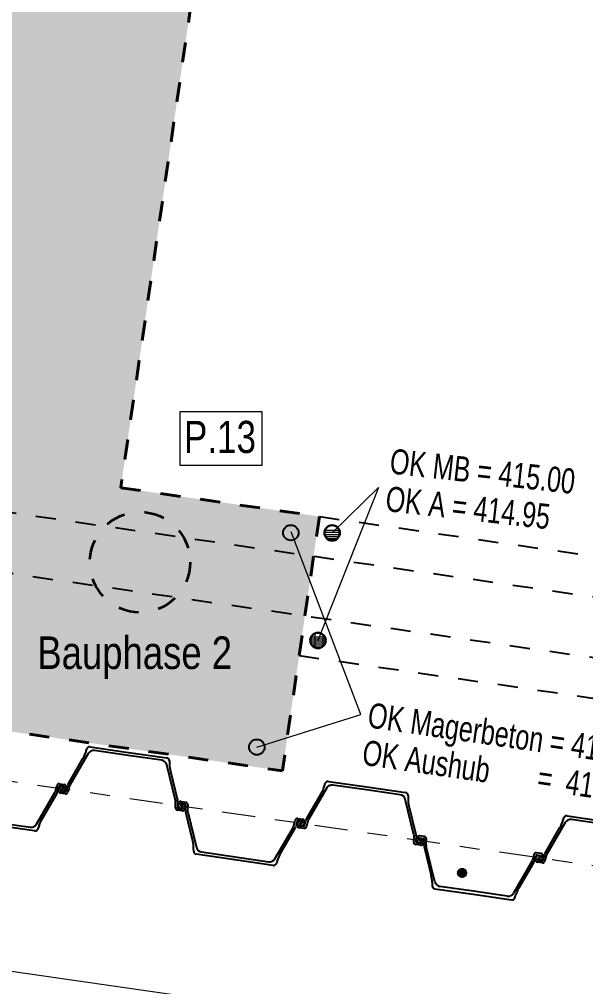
# Model space of a CAD drawing. Header units: metres. Extents: x 2681086.2 to 2681125.9, y 1225431.9 to 1225460.7.
# Drawn here: x 2681103.423 to 2681106.243, y 1225435.865 to 1225440.684 of the extents above; entities that cross this region are included whole.
import ezdxf

# ---------------------------------------------------------------- set-up
doc = ezdxf.new("R2010")
doc.units = ezdxf.units.M
for name, pattern in [('ALL_S17', [0.025, 0, -0.025]), ('AUSGEZOGEN', [0]), ('MITTE2_S7', [0.55, 0.375, -0.175]), ('STRICHLINIE2_S3', [0.125, 0.075, -0.05]), ('STRICHPUNKT2_S11', [0.245, 0.165, -0.04, 0, -0.04]), ('VERDECKT2_S2', [0.09, 0.05, -0.04])]:
    doc.linetypes.add(name, pattern=pattern)
for name, color, linetype, lineweight in [('__4Kan_Schmutz_proj_Schraffur', 11, 'AUSGEZOGEN', 13), ('AXE', 4, 'MITTE2_S7', 18), ('Beton geschnitten', 8, 'AUSGEZOGEN', 25), ('Design', 250, 'AUSGEZOGEN', 18), ('Stahl', 252, 'AUSGEZOGEN', 18), ('Standard', 7, 'AUSGEZOGEN', 13), ('Text Waende', 7, 'AUSGEZOGEN', 18), ('Vermassung Schnitte', 7, 'AUSGEZOGEN', 18)]:
    doc.layers.add(name, color=color, linetype=linetype, lineweight=lineweight)
doc.styles.add('ARIAL', font='arial.ttf')
pattern_1 = [(0, (2680800.786, 1224999.838), (0, 0.01), []), (90, (2680800.786, 1224999.838), (-0.01, 0), [])]

# ---------------------------------------------------------------- blocks, each defined once
blk = doc.blocks.new('COMPLEXOBJECT_22')
at = {"color": 7, "linetype": 'AUSGEZOGEN', "lineweight": 25, "transparency": 33554687}
for p, q in [((304.1681, 437.0164), (304.0763, 436.8588)), ((304.1552, 437.022), (304.1605, 437.039)), ((304.0671, 436.863), (304.1416, 436.9909)), ((304.6022, 436.7827), (304.5588, 436.9599)), ((304.5725, 436.9794), (304.5728, 436.9616)), ((304.5771, 436.928), (304.6123, 436.7841)), ((304.0199, 436.8322), (304.0209, 436.8396)), ((304.0296, 436.8334), (304.0294, 436.8318)), ((304.0534, 436.8152), (304.03, 436.8186)), ((304.0464, 436.8458), (304.0309, 436.8355)), ((304.0319, 436.8284), (304.0521, 436.8255)), ((304.0403, 436.8504), (304.0455, 436.8497)), ((304.0577, 436.8292), (304.0644, 436.8564)), ((304.0737, 436.8522), (304.0667, 436.8242)), ((304.6016, 436.7468), (304.6029, 436.7757)), ((304.6129, 436.7771), (304.6117, 436.7491)), ((304.6292, 436.7653), (304.6344, 436.7645)), ((304.6352, 436.7311), (304.6119, 436.7344)), ((304.616, 436.7439), (304.6362, 436.741)), ((304.6391, 436.7475), (304.6273, 436.7618)), ((304.6396, 436.7436), (304.6398, 436.7452)), ((304.6499, 436.7486), (304.6488, 436.7412))]:
    blk.add_line(p, q, dxfattribs=at)
for points in [[(304.177, 437.0494), (304.3683, 437.0217), (304.5597, 436.9941)], [(304.534, 436.9824), (304.3662, 437.0067), (304.1983, 437.031)]]:
    blk.add_lwpolyline(points, dxfattribs=at)
for centre, radius, start, end in [((304.012, 437.0664), 0.15, 329.7875, 342.7706), ((304.1749, 437.0346), 0.015, 81.7706, 162.7706), ((304.1941, 437.0013), 0.03, 81.7706, 149.7875), ((304.5297, 436.9527), 0.03, 13.7536, 81.7706), ((304.5575, 436.9792), 0.015, 0.7706, 81.7706), ((304.7227, 436.9636), 0.15, 180.7706, 193.7536), ((304.0887, 436.8504), 0.025, 149.7875, 166.06), ((304.098, 436.8462), 0.025, 149.7875, 166.06), ((304.0317, 436.8305), 0.012, 171.7706, 261.7706), ((304.0308, 436.8382), 0.01, 131.2323, 171.7706), ((304.0374, 436.8306), 0.02, 81.7706, 131.2323), ((304.0324, 436.8314), 0.003, 171.7706, 261.7706), ((304.0326, 436.833), 0.003, 123.7706, 171.7706), ((304.0452, 436.8476), 0.00213, 303.7706, 81.7706), ((304.0528, 436.8304), 0.005, 261.7706, 346.06), ((304.0551, 436.8271), 0.012, 261.7706, 346.06), ((304.5779, 436.7768), 0.025, 357.4812, 13.7536), ((304.588, 436.7782), 0.025, 357.4812, 13.7536), ((304.6289, 436.7632), 0.00213, 81.7706, 219.7706), ((304.6315, 436.7447), 0.02, 32.3089, 81.7706), ((304.6136, 436.7463), 0.012, 177.4812, 261.7706), ((304.6167, 436.7489), 0.005, 177.4812, 261.7706), ((304.6369, 436.7429), 0.012, 261.7706, 351.7706), ((304.6366, 436.744), 0.003, 261.7706, 351.7706), ((304.6368, 436.7456), 0.003, 351.7706, 39.7706), ((304.64, 436.7501), 0.01, 351.7706, 32.3089)]:
    blk.add_arc(centre, radius, start, end, dxfattribs=at)
blk = doc.blocks.new('COMPLEXOBJECT_23')
at = {"color": 7, "linetype": 'AUSGEZOGEN', "lineweight": 25, "transparency": 33554687}
for p, q in [((303.428, 436.9314), (303.429, 436.9388)), ((303.4383, 436.9365), (303.4381, 436.9349)), ((303.4387, 436.9325), (303.4506, 436.9183)), ((303.4619, 436.9361), (303.4417, 436.939)), ((303.4426, 436.949), (303.466, 436.9456)), ((303.4487, 436.9148), (303.4435, 436.9155)), ((303.4649, 436.9029), (303.4662, 436.9309)), ((303.4763, 436.9332), (303.475, 436.9044)), ((303.5008, 436.7521), (303.4656, 436.8959)), ((303.4757, 436.8973), (303.519, 436.7202)), ((304.0245, 436.8648), (304.0478, 436.8615)), ((303.9097, 436.6637), (304.0015, 436.8213)), ((304.0108, 436.8171), (303.9363, 436.6891)), ((304.0042, 436.8278), (304.0111, 436.8559)), ((304.0202, 436.8508), (304.0134, 436.8236)), ((304.0459, 436.8516), (304.0257, 436.8546)), ((304.0315, 436.8342), (304.0469, 436.8446)), ((304.0376, 436.8296), (304.0324, 436.8304)), ((304.0482, 436.8466), (304.0485, 436.8482)), ((304.058, 436.8479), (304.0569, 436.8405)), ((303.5053, 436.7006), (303.5051, 436.7184)), ((303.9226, 436.6581), (303.9173, 436.641))]:
    blk.add_line(p, q, dxfattribs=at)
for points in [[(303.9009, 436.6306), (303.7095, 436.6583), (303.5182, 436.686)], [(303.5439, 436.6976), (303.7117, 436.6733), (303.8795, 436.6491)]]:
    blk.add_lwpolyline(points, dxfattribs=at)
for centre, radius, start, end in [((303.4379, 436.93), 0.01, 171.7706, 212.3089), ((303.4409, 436.9371), 0.012, 81.7706, 171.7706), ((303.4463, 436.9353), 0.02, 212.3089, 261.7706), ((303.441, 436.9344), 0.003, 171.7706, 219.7706), ((303.4413, 436.9361), 0.003, 81.7706, 171.7706), ((303.449, 436.9169), 0.00213, 261.7706, 39.7706), ((303.4612, 436.9312), 0.005, 357.4812, 81.7706), ((303.4643, 436.9337), 0.012, 357.4812, 81.7706), ((303.4899, 436.9018), 0.025, 177.4812, 193.7536), ((303.5, 436.9033), 0.025, 177.4812, 193.7536), ((304.0228, 436.853), 0.012, 81.7706, 166.06), ((304.0461, 436.8496), 0.012, 351.7706, 81.7706), ((303.9799, 436.8339), 0.025, 329.7875, 346.06), ((303.9892, 436.8296), 0.025, 329.7875, 346.06), ((304.025, 436.8496), 0.005, 81.7706, 166.06), ((304.0327, 436.8325), 0.00213, 123.7706, 261.7706), ((304.0404, 436.8494), 0.02, 261.7706, 311.2323), ((304.0455, 436.8487), 0.003, 351.7706, 81.7706), ((304.0453, 436.8471), 0.003, 303.7706, 351.7706), ((304.047, 436.8419), 0.01, 311.2323, 351.7706), ((303.3551, 436.7164), 0.15, 0.7706, 13.7536), ((303.5482, 436.7273), 0.03, 193.7536, 261.7706), ((303.5203, 436.7008), 0.015, 180.7706, 261.7706), ((304.0659, 436.6136), 0.15, 149.7875, 162.7706), ((303.8838, 436.6788), 0.03, 261.7706, 329.7875), ((303.903, 436.6455), 0.015, 261.7706, 342.7706)]:
    blk.add_arc(centre, radius, start, end, dxfattribs=at)
blk = doc.blocks.new('COMPLEXOBJECT_24')
at = {"color": 7, "linetype": 'AUSGEZOGEN', "lineweight": 25, "transparency": 33554687}
for p, q in [((302.9676, 437.1938), (302.9729, 437.2108)), ((302.8795, 437.0348), (302.954, 437.1627)), ((302.9805, 437.1881), (302.8887, 437.0305)), ((303.3849, 437.1512), (303.3851, 437.1334)), ((303.4145, 436.9545), (303.3712, 437.1316)), ((303.3894, 437.0997), (303.4246, 436.9559)), ((302.8322, 437.0039), (302.8333, 437.0114)), ((302.842, 437.0052), (302.8418, 437.0036)), ((302.8587, 437.0176), (302.8433, 437.0073)), ((302.8526, 437.0222), (302.8579, 437.0215)), ((302.87, 437.001), (302.8768, 437.0282)), ((302.886, 437.024), (302.8791, 436.996)), ((302.8657, 436.987), (302.8424, 436.9903)), ((302.8443, 437.0002), (302.8645, 436.9973)), ((303.414, 436.9186), (303.4152, 436.9474)), ((303.4253, 436.9489), (303.4241, 436.9209)), ((303.4283, 436.9157), (303.4485, 436.9128)), ((303.4515, 436.9193), (303.4396, 436.9336)), ((303.4416, 436.937), (303.4468, 436.9363)), ((303.4519, 436.9153), (303.4521, 436.9169)), ((303.4622, 436.9204), (303.4612, 436.913)), ((303.4476, 436.9028), (303.4242, 436.9062))]:
    blk.add_line(p, q, dxfattribs=at)
for points in [[(302.9894, 437.2212), (303.1807, 437.1935), (303.372, 437.1658)], [(303.3463, 437.1542), (303.1785, 437.1785), (303.0107, 437.2027)]]:
    blk.add_lwpolyline(points, dxfattribs=at)
for centre, radius, start, end in [((302.9872, 437.2063), 0.015, 81.7706, 162.7706), ((303.0064, 437.173), 0.03, 81.7706, 149.7875), ((302.8243, 437.2382), 0.15, 329.7875, 342.7706), ((303.342, 437.1245), 0.03, 13.7536, 81.7706), ((303.3699, 437.151), 0.015, 0.7706, 81.7706), ((303.5351, 437.1354), 0.15, 180.7706, 193.7536), ((302.8441, 437.0022), 0.012, 171.7706, 261.7706), ((302.8432, 437.0099), 0.01, 131.2323, 171.7706), ((302.8498, 437.0024), 0.02, 81.7706, 131.2323), ((302.8447, 437.0031), 0.003, 171.7706, 261.7706), ((302.845, 437.0048), 0.003, 123.7706, 171.7706), ((302.8575, 437.0193), 0.00213, 303.7706, 81.7706), ((302.9011, 437.0222), 0.025, 149.7875, 166.06), ((302.9103, 437.0179), 0.025, 149.7875, 166.06), ((302.8652, 437.0022), 0.005, 261.7706, 346.06), ((302.8674, 436.9988), 0.012, 261.7706, 346.06), ((303.4003, 436.95), 0.025, 357.4812, 13.7536), ((303.4259, 436.9181), 0.012, 177.4812, 261.7706), ((303.3903, 436.9485), 0.025, 357.4812, 13.7536), ((303.4291, 436.9207), 0.005, 177.4812, 261.7706), ((303.4412, 436.9349), 0.00213, 81.7706, 219.7706), ((303.4439, 436.9165), 0.02, 32.3089, 81.7706), ((303.4493, 436.9147), 0.012, 261.7706, 351.7706), ((303.4489, 436.9158), 0.003, 261.7706, 351.7706), ((303.4492, 436.9174), 0.003, 351.7706, 39.7706), ((303.4524, 436.9218), 0.01, 351.7706, 32.3089)]:
    blk.add_arc(centre, radius, start, end, dxfattribs=at)
blk = doc.blocks.new('COMPLEXOBJECT_25')
at = {"color": 7, "linetype": 'AUSGEZOGEN', "lineweight": 25, "transparency": 33554687}
for p, q in [((302.2403, 437.1032), (302.2414, 437.1106)), ((302.2507, 437.1083), (302.2504, 437.1066)), ((302.2511, 437.1043), (302.263, 437.09)), ((302.2742, 437.1079), (302.2541, 437.1108)), ((302.255, 437.1208), (302.2783, 437.1174)), ((302.2773, 437.0747), (302.2785, 437.1027)), ((302.2886, 437.105), (302.2873, 437.0761)), ((302.261, 437.0865), (302.2558, 437.0873)), ((302.3132, 436.9239), (302.278, 437.0677)), ((302.288, 437.0691), (302.3314, 436.8919)), ((302.8165, 436.9996), (302.8235, 437.0276)), ((302.8325, 437.0226), (302.8258, 436.9954)), ((302.8369, 437.0366), (302.8602, 437.0332)), ((302.8583, 437.0234), (302.8381, 437.0263)), ((302.8438, 437.006), (302.8593, 437.0163)), ((302.8606, 437.0184), (302.8608, 437.02)), ((302.8704, 437.0196), (302.8693, 437.0122)), ((302.7221, 436.8354), (302.8139, 436.9931)), ((302.8231, 436.9888), (302.7486, 436.8609)), ((302.8499, 437.0014), (302.8447, 437.0021)), ((302.3177, 436.8724), (302.3175, 436.8902)), ((302.735, 436.8298), (302.7297, 436.8128))]:
    blk.add_line(p, q, dxfattribs=at)
for points in [[(302.3563, 436.8694), (302.5241, 436.8451), (302.6919, 436.8208)], [(302.7132, 436.8024), (302.5219, 436.8301), (302.3305, 436.8577)]]:
    blk.add_lwpolyline(points, dxfattribs=at)
for centre, radius, start, end in [((302.2502, 437.1018), 0.01, 171.7706, 212.3089), ((302.2533, 437.1089), 0.012, 81.7706, 171.7706), ((302.2534, 437.1062), 0.003, 171.7706, 219.7706), ((302.2536, 437.1078), 0.003, 81.7706, 171.7706), ((302.2735, 437.1029), 0.005, 357.4812, 81.7706), ((302.2766, 437.1055), 0.012, 357.4812, 81.7706), ((302.2587, 437.1071), 0.02, 212.3089, 261.7706), ((302.2613, 437.0887), 0.00213, 261.7706, 39.7706), ((302.3023, 437.0736), 0.025, 177.4812, 193.7536), ((302.3123, 437.075), 0.025, 177.4812, 193.7536), ((302.8351, 437.0247), 0.012, 81.7706, 166.06), ((302.8374, 437.0214), 0.005, 81.7706, 166.06), ((302.845, 437.0042), 0.00213, 123.7706, 261.7706), ((302.8528, 437.0212), 0.02, 261.7706, 311.2323), ((302.8578, 437.0204), 0.003, 351.7706, 81.7706), ((302.8576, 437.0188), 0.003, 303.7706, 351.7706), ((302.8585, 437.0214), 0.012, 351.7706, 81.7706), ((302.8594, 437.0137), 0.01, 311.2323, 351.7706), ((302.7923, 437.0056), 0.025, 329.7875, 346.06), ((302.8015, 437.0014), 0.025, 329.7875, 346.06), ((302.1675, 436.8882), 0.15, 0.7706, 13.7536), ((302.3327, 436.8726), 0.015, 180.7706, 261.7706), ((302.3605, 436.8991), 0.03, 193.7536, 261.7706), ((302.8782, 436.7854), 0.15, 149.7875, 162.7706), ((302.6962, 436.8505), 0.03, 261.7706, 329.7875), ((302.7154, 436.8172), 0.015, 261.7706, 342.7706)]:
    blk.add_arc(centre, radius, start, end, dxfattribs=at)
blk = doc.blocks.new('COMPLEXOBJECT_41')
at = {"color": 7, "linetype": 'AUSGEZOGEN', "lineweight": 25, "transparency": 33554687}
for p, q in [((304.6167, 436.767), (304.6156, 436.7596)), ((304.6257, 436.7631), (304.6259, 436.7647)), ((304.6293, 436.7672), (304.6495, 436.7643)), ((304.6536, 436.7738), (304.6303, 436.7772)), ((304.6382, 436.7465), (304.6264, 436.7607)), ((304.6311, 436.7437), (304.6363, 436.743)), ((304.6538, 436.7591), (304.6526, 436.7311)), ((304.6532, 436.7241), (304.6884, 436.5803)), ((304.6626, 436.7326), (304.6639, 436.7614)), ((304.7067, 436.5484), (304.6633, 436.7255)), ((305.1988, 436.684), (305.1918, 436.656)), ((305.2011, 436.6518), (305.2078, 436.679)), ((305.2355, 436.6896), (305.2121, 436.693)), ((305.2134, 436.6827), (305.2335, 436.6798)), ((305.2345, 436.6727), (305.2191, 436.6624)), ((305.2361, 436.6764), (305.2359, 436.6748)), ((305.2446, 436.6686), (305.2456, 436.676)), ((305.1891, 436.6494), (305.0973, 436.4918)), ((305.1239, 436.5173), (305.1984, 436.6452)), ((305.22, 436.6585), (305.2252, 436.6577)), ((304.6927, 436.5466), (304.693, 436.5288)), ((305.1049, 436.4692), (305.1102, 436.4862))]:
    blk.add_line(p, q, dxfattribs=at)
for points in [[(305.0671, 436.4772), (304.8993, 436.5015), (304.7315, 436.5258)], [(304.7058, 436.5142), (304.8971, 436.4865), (305.0885, 436.4588)]]:
    blk.add_lwpolyline(points, dxfattribs=at)
for centre, radius, start, end in [((304.6286, 436.7653), 0.012, 81.7639, 171.7639), ((304.6287, 436.7626), 0.003, 171.7639, 219.7639), ((304.6289, 436.7643), 0.003, 81.7639, 171.7639), ((304.6488, 436.7594), 0.005, 357.4745, 81.7639), ((304.6519, 436.7619), 0.012, 357.4745, 81.7639), ((304.6255, 436.7582), 0.01, 171.7639, 212.3022), ((304.634, 436.7635), 0.02, 212.3022, 261.7639), ((304.6366, 436.7451), 0.00213, 261.7639, 39.7639), ((304.6775, 436.73), 0.025, 177.4745, 193.7469), ((304.6876, 436.7315), 0.025, 177.4745, 193.7469), ((305.2104, 436.6811), 0.012, 81.7639, 166.0533), ((305.2127, 436.6777), 0.005, 81.7639, 166.0533), ((305.2331, 436.6768), 0.003, 351.7639, 81.7639), ((305.2329, 436.6752), 0.003, 303.7639, 351.7639), ((305.2338, 436.6777), 0.012, 351.7639, 81.7639), ((305.2347, 436.67), 0.01, 311.2256, 351.7639), ((305.1675, 436.662), 0.025, 329.7808, 346.0533), ((305.1768, 436.6578), 0.025, 329.7808, 346.0533), ((305.2203, 436.6606), 0.00213, 123.7639, 261.7639), ((305.2281, 436.6775), 0.02, 261.7639, 311.2256), ((304.5427, 436.5446), 0.15, 0.7639, 13.7469), ((304.708, 436.529), 0.015, 180.7639, 261.7639), ((304.7358, 436.5555), 0.03, 193.7469, 261.7639), ((305.0714, 436.5069), 0.03, 261.7639, 329.7808), ((305.2535, 436.4418), 0.15, 149.7808, 162.7639), ((305.0906, 436.4736), 0.015, 261.7639, 342.7639)]:
    blk.add_arc(centre, radius, start, end, dxfattribs=at)
blk = doc.blocks.new('COMPLEXOBJECT_42')
at = {"color": 7, "linetype": 'AUSGEZOGEN', "lineweight": 25, "transparency": 33554687}
for p, q in [((305.3429, 436.8502), (305.3482, 436.8672)), ((305.2547, 436.6912), (305.3292, 436.8191)), ((305.3558, 436.8446), (305.264, 436.687)), ((305.7898, 436.6109), (305.7465, 436.7881)), ((305.7602, 436.8076), (305.7604, 436.7898)), ((305.7647, 436.7562), (305.7999, 436.6123)), ((305.2075, 436.6604), (305.2086, 436.6678)), ((305.234, 436.674), (305.2186, 436.6637)), ((305.2279, 436.6786), (305.2331, 436.6779)), ((305.2453, 436.6574), (305.2521, 436.6846)), ((305.2613, 436.6804), (305.2544, 436.6524)), ((305.2173, 436.6616), (305.217, 436.66)), ((305.241, 436.6434), (305.2177, 436.6468)), ((305.2196, 436.6566), (305.2398, 436.6537)), ((305.7892, 436.575), (305.7905, 436.6039)), ((305.8006, 436.6053), (305.7994, 436.5773)), ((305.8036, 436.5721), (305.8238, 436.5692)), ((305.8268, 436.5757), (305.8149, 436.59)), ((305.8168, 436.5935), (305.822, 436.5927)), ((305.8272, 436.5718), (305.8274, 436.5734)), ((305.8375, 436.5768), (305.8365, 436.5694)), ((305.8229, 436.5593), (305.7995, 436.5626))]:
    blk.add_line(p, q, dxfattribs=at)
for points in [[(305.3646, 436.8776), (305.556, 436.8499), (305.7473, 436.8223)], [(305.7216, 436.8106), (305.5538, 436.8349), (305.386, 436.8592)]]:
    blk.add_lwpolyline(points, dxfattribs=at)
for centre, radius, start, end in [((305.3625, 436.8628), 0.015, 81.7706, 162.7706), ((305.3817, 436.8295), 0.03, 81.7706, 149.7875), ((305.1996, 436.8946), 0.15, 329.7875, 342.7706), ((305.7173, 436.7809), 0.03, 13.7536, 81.7706), ((305.7452, 436.8074), 0.015, 0.7706, 81.7706), ((305.9104, 436.7918), 0.15, 180.7706, 193.7536), ((305.2185, 436.6664), 0.01, 131.2323, 171.7706), ((305.2251, 436.6588), 0.02, 81.7706, 131.2323), ((305.2328, 436.6758), 0.00213, 303.7706, 81.7706), ((305.2763, 436.6786), 0.025, 149.7875, 166.06), ((305.2856, 436.6744), 0.025, 149.7875, 166.06), ((305.2194, 436.6587), 0.012, 171.7706, 261.7706), ((305.22, 436.6596), 0.003, 171.7706, 261.7706), ((305.2202, 436.6612), 0.003, 123.7706, 171.7706), ((305.2405, 436.6586), 0.005, 261.7706, 346.06), ((305.2427, 436.6553), 0.012, 261.7706, 346.06), ((305.8012, 436.5745), 0.012, 177.4812, 261.7706), ((305.7655, 436.605), 0.025, 357.4812, 13.7536), ((305.8043, 436.5771), 0.005, 177.4812, 261.7706), ((305.7756, 436.6064), 0.025, 357.4812, 13.7536), ((305.8165, 436.5914), 0.00213, 81.7706, 219.7706), ((305.8192, 436.5729), 0.02, 32.3089, 81.7706), ((305.8246, 436.5711), 0.012, 261.7706, 351.7706), ((305.8242, 436.5722), 0.003, 261.7706, 351.7706), ((305.8245, 436.5738), 0.003, 351.7706, 39.7706), ((305.8276, 436.5783), 0.01, 351.7706, 32.3089)]:
    blk.add_arc(centre, radius, start, end, dxfattribs=at)

msp = doc.modelspace()

# ---------------------------------------------------------------- hatches: boundary and pattern name
at = {"layer": '__4Kan_Schmutz_proj_Schraffur', "linetype": 'AUSGEZOGEN', "lineweight": 25, "transparency": 33554687}
msp.add_hatch(color=255, dxfattribs=at).paths.add_polyline_path([(2681101.646, 1225446.977), (2681101.461, 1225445.709), (2681103.947, 1225445.431), (2681102.939, 1225438.493), (2681100.464, 1225438.851), (2681100.281, 1225437.584), (2681104.733, 1225436.94), (2681104.917, 1225438.207), (2681103.928, 1225438.35), (2681104.941, 1225445.319), (2681105.936, 1225445.208), (2681106.121, 1225446.475)])
at = {"layer": 'Standard', "linetype": 'AUSGEZOGEN', "lineweight": 40, "transparency": 33554687}
msp.add_hatch(color=94, dxfattribs=at).paths.add_polyline_path([(2681104.769, 1225438.088), (2681104.767, 1225438.089), (2681104.765, 1225438.089), (2681104.762, 1225438.09), (2681104.76, 1225438.091), (2681104.758, 1225438.092), (2681104.756, 1225438.093), (2681104.754, 1225438.094), (2681104.752, 1225438.095), (2681104.75, 1225438.097), (2681104.748, 1225438.099), (2681104.746, 1225438.1), (2681104.745, 1225438.102), (2681104.743, 1225438.104), (2681104.742, 1225438.106), (2681104.741, 1225438.108), (2681104.74, 1225438.11), (2681104.739, 1225438.113), (2681104.738, 1225438.115), (2681104.738, 1225438.117), (2681104.737, 1225438.12), (2681104.737, 1225438.122), (2681104.737, 1225438.124), (2681104.737, 1225438.127), (2681104.737, 1225438.129), (2681104.737, 1225438.132), (2681104.737, 1225438.134), (2681104.738, 1225438.136), (2681104.739, 1225438.139), (2681104.739, 1225438.141), (2681104.74, 1225438.143), (2681104.742, 1225438.145), (2681104.743, 1225438.147), (2681104.744, 1225438.149), (2681104.746, 1225438.151), (2681104.747, 1225438.153), (2681104.749, 1225438.155), (2681104.751, 1225438.156), (2681104.753, 1225438.158), (2681104.755, 1225438.159), (2681104.757, 1225438.16), (2681104.759, 1225438.161), (2681104.761, 1225438.162), (2681104.764, 1225438.163), (2681104.766, 1225438.164), (2681104.768, 1225438.164), (2681104.771, 1225438.164), (2681104.773, 1225438.165), (2681104.776, 1225438.165), (2681104.778, 1225438.165), (2681104.78, 1225438.164), (2681104.783, 1225438.164), (2681104.785, 1225438.163), (2681104.788, 1225438.163), (2681104.79, 1225438.162), (2681104.792, 1225438.161), (2681104.794, 1225438.16), (2681104.796, 1225438.158), (2681104.798, 1225438.157), (2681104.8, 1225438.155), (2681104.802, 1225438.154), (2681104.803, 1225438.152), (2681104.805, 1225438.15), (2681104.806, 1225438.148), (2681104.808, 1225438.146), (2681104.809, 1225438.144), (2681104.81, 1225438.142), (2681104.811, 1225438.14), (2681104.812, 1225438.137), (2681104.812, 1225438.135), (2681104.813, 1225438.133), (2681104.813, 1225438.13), (2681104.813, 1225438.128), (2681104.813, 1225438.126), (2681104.813, 1225438.123), (2681104.813, 1225438.121), (2681104.813, 1225438.118), (2681104.812, 1225438.116), (2681104.811, 1225438.114), (2681104.81, 1225438.111), (2681104.809, 1225438.109), (2681104.808, 1225438.107), (2681104.807, 1225438.105), (2681104.806, 1225438.103), (2681104.804, 1225438.101), (2681104.803, 1225438.099), (2681104.801, 1225438.098), (2681104.799, 1225438.096), (2681104.797, 1225438.095), (2681104.795, 1225438.093), (2681104.793, 1225438.092), (2681104.791, 1225438.091), (2681104.788, 1225438.09), (2681104.786, 1225438.089), (2681104.784, 1225438.089), (2681104.781, 1225438.088), (2681104.779, 1225438.088), (2681104.777, 1225438.088), (2681104.774, 1225438.088), (2681104.772, 1225438.088)], flags=16)
at = {"layer": 'Standard', "linetype": 'AUSGEZOGEN', "lineweight": 13, "transparency": 33554687}
h = msp.add_hatch(dxfattribs=at)
h.set_pattern_fill('SCHRAFFUR_10', scale=0.05, style=0, pattern_type=2)
h.set_pattern_definition(pattern_1)
h.paths.add_polyline_path([(2681105.012, 1225438.148), (2681105.011, 1225438.15), (2681105.009, 1225438.152), (2681105.007, 1225438.154), (2681105.005, 1225438.155), (2681105.003, 1225438.157), (2681105.001, 1225438.158), (2681104.999, 1225438.159), (2681104.997, 1225438.16), (2681104.995, 1225438.161), (2681104.993, 1225438.162), (2681104.99, 1225438.163), (2681104.988, 1225438.163), (2681104.986, 1225438.163), (2681104.983, 1225438.164), (2681104.981, 1225438.164), (2681104.978, 1225438.164), (2681104.976, 1225438.163), (2681104.974, 1225438.163), (2681104.971, 1225438.162), (2681104.969, 1225438.162), (2681104.967, 1225438.161), (2681104.964, 1225438.16), (2681104.962, 1225438.159), (2681104.96, 1225438.158), (2681104.958, 1225438.156), (2681104.956, 1225438.155), (2681104.955, 1225438.153), (2681104.953, 1225438.151), (2681104.951, 1225438.149), (2681104.95, 1225438.148), (2681104.949, 1225438.146), (2681104.947, 1225438.143), (2681104.946, 1225438.141), (2681104.945, 1225438.139), (2681104.944, 1225438.137), (2681104.944, 1225438.134), (2681104.943, 1225438.132), (2681104.943, 1225438.13), (2681104.943, 1225438.127), (2681104.943, 1225438.125), (2681104.943, 1225438.122), (2681104.943, 1225438.12), (2681104.943, 1225438.118), (2681104.944, 1225438.115), (2681104.945, 1225438.113), (2681104.946, 1225438.111), (2681104.947, 1225438.109), (2681104.948, 1225438.106), (2681104.949, 1225438.104), (2681104.95, 1225438.102), (2681104.952, 1225438.1), (2681104.953, 1225438.099), (2681104.955, 1225438.097), (2681104.957, 1225438.095), (2681104.959, 1225438.094), (2681104.961, 1225438.093), (2681104.963, 1225438.091), (2681104.965, 1225438.09), (2681104.967, 1225438.089), (2681104.97, 1225438.089), (2681104.972, 1225438.088), (2681104.974, 1225438.087), (2681104.977, 1225438.087), (2681104.979, 1225438.087), (2681104.982, 1225438.087), (2681104.984, 1225438.087), (2681104.986, 1225438.087), (2681104.989, 1225438.088), (2681104.991, 1225438.088), (2681104.993, 1225438.089), (2681104.996, 1225438.09), (2681104.998, 1225438.091), (2681105, 1225438.092), (2681105.002, 1225438.093), (2681105.004, 1225438.094), (2681105.006, 1225438.096), (2681105.008, 1225438.097), (2681105.009, 1225438.099), (2681105.011, 1225438.101), (2681105.013, 1225438.103), (2681105.014, 1225438.105), (2681105.015, 1225438.107), (2681105.016, 1225438.109), (2681105.017, 1225438.111), (2681105.018, 1225438.114), (2681105.019, 1225438.116), (2681105.019, 1225438.118), (2681105.019, 1225438.121), (2681105.02, 1225438.123), (2681105.02, 1225438.126), (2681105.02, 1225438.128), (2681105.019, 1225438.13), (2681105.019, 1225438.133), (2681105.018, 1225438.135), (2681105.018, 1225438.137), (2681105.017, 1225438.14), (2681105.016, 1225438.142), (2681105.015, 1225438.144), (2681105.013, 1225438.146)], flags=0)
h = msp.add_hatch(dxfattribs=at)
h.set_pattern_fill('SCHRAFFUR_10', scale=0.05, style=0, pattern_type=2)
h.set_pattern_definition(pattern_1)
h.paths.add_polyline_path([(2681104.886, 1225437.619), (2681104.888, 1225437.621), (2681104.89, 1225437.622), (2681104.892, 1225437.623), (2681104.894, 1225437.624), (2681104.897, 1225437.625), (2681104.899, 1225437.626), (2681104.901, 1225437.626), (2681104.904, 1225437.627), (2681104.906, 1225437.627), (2681104.908, 1225437.627), (2681104.911, 1225437.627), (2681104.913, 1225437.627), (2681104.916, 1225437.627), (2681104.918, 1225437.626), (2681104.92, 1225437.626), (2681104.923, 1225437.625), (2681104.925, 1225437.624), (2681104.927, 1225437.623), (2681104.929, 1225437.622), (2681104.931, 1225437.621), (2681104.933, 1225437.619), (2681104.935, 1225437.618), (2681104.937, 1225437.616), (2681104.939, 1225437.614), (2681104.94, 1225437.612), (2681104.941, 1225437.61), (2681104.943, 1225437.608), (2681104.944, 1225437.606), (2681104.945, 1225437.604), (2681104.946, 1225437.602), (2681104.947, 1225437.599), (2681104.947, 1225437.597), (2681104.948, 1225437.595), (2681104.948, 1225437.592), (2681104.948, 1225437.59), (2681104.948, 1225437.588), (2681104.948, 1225437.585), (2681104.948, 1225437.583), (2681104.947, 1225437.58), (2681104.947, 1225437.578), (2681104.946, 1225437.576), (2681104.945, 1225437.573), (2681104.944, 1225437.571), (2681104.943, 1225437.569), (2681104.941, 1225437.567), (2681104.94, 1225437.565), (2681104.938, 1225437.563), (2681104.937, 1225437.562), (2681104.935, 1225437.56), (2681104.933, 1225437.558), (2681104.931, 1225437.557), (2681104.929, 1225437.556), (2681104.927, 1225437.554), (2681104.925, 1225437.553), (2681104.923, 1225437.553), (2681104.92, 1225437.552), (2681104.918, 1225437.551), (2681104.916, 1225437.551), (2681104.913, 1225437.55), (2681104.911, 1225437.55), (2681104.908, 1225437.55), (2681104.906, 1225437.55), (2681104.904, 1225437.551), (2681104.901, 1225437.551), (2681104.899, 1225437.552), (2681104.897, 1225437.553), (2681104.894, 1225437.553), (2681104.892, 1225437.554), (2681104.89, 1225437.556), (2681104.888, 1225437.557), (2681104.886, 1225437.558), (2681104.884, 1225437.56), (2681104.882, 1225437.562), (2681104.881, 1225437.563), (2681104.879, 1225437.565), (2681104.878, 1225437.567), (2681104.877, 1225437.569), (2681104.875, 1225437.571), (2681104.874, 1225437.573), (2681104.873, 1225437.576), (2681104.873, 1225437.578), (2681104.872, 1225437.58), (2681104.872, 1225437.583), (2681104.871, 1225437.585), (2681104.871, 1225437.588), (2681104.871, 1225437.59), (2681104.871, 1225437.592), (2681104.872, 1225437.595), (2681104.872, 1225437.597), (2681104.873, 1225437.599), (2681104.873, 1225437.602), (2681104.874, 1225437.604), (2681104.875, 1225437.606), (2681104.877, 1225437.608), (2681104.878, 1225437.61), (2681104.879, 1225437.612), (2681104.881, 1225437.614), (2681104.882, 1225437.616), (2681104.884, 1225437.618)], flags=0)
at = {"layer": 'Standard', "linetype": 'AUSGEZOGEN', "lineweight": 40, "transparency": 33554687}
msp.add_hatch(color=94, dxfattribs=at).paths.add_polyline_path([(2681104.6, 1225437.02), (2681104.603, 1225437.02), (2681104.605, 1225437.02), (2681104.607, 1225437.02), (2681104.61, 1225437.02), (2681104.612, 1225437.02), (2681104.615, 1225437.021), (2681104.617, 1225437.021), (2681104.619, 1225437.022), (2681104.621, 1225437.023), (2681104.624, 1225437.024), (2681104.626, 1225437.025), (2681104.628, 1225437.026), (2681104.63, 1225437.028), (2681104.631, 1225437.029), (2681104.633, 1225437.031), (2681104.635, 1225437.033), (2681104.636, 1225437.035), (2681104.638, 1225437.037), (2681104.639, 1225437.039), (2681104.64, 1225437.041), (2681104.641, 1225437.043), (2681104.642, 1225437.045), (2681104.643, 1225437.048), (2681104.643, 1225437.05), (2681104.644, 1225437.052), (2681104.644, 1225437.055), (2681104.644, 1225437.057), (2681104.644, 1225437.06), (2681104.644, 1225437.062), (2681104.644, 1225437.064), (2681104.643, 1225437.067), (2681104.642, 1225437.069), (2681104.642, 1225437.071), (2681104.641, 1225437.074), (2681104.64, 1225437.076), (2681104.639, 1225437.078), (2681104.637, 1225437.08), (2681104.636, 1225437.082), (2681104.634, 1225437.084), (2681104.633, 1225437.086), (2681104.631, 1225437.087), (2681104.629, 1225437.089), (2681104.627, 1225437.09), (2681104.625, 1225437.091), (2681104.623, 1225437.092), (2681104.62, 1225437.093), (2681104.618, 1225437.094), (2681104.616, 1225437.095), (2681104.614, 1225437.096), (2681104.611, 1225437.096), (2681104.609, 1225437.096), (2681104.606, 1225437.096), (2681104.604, 1225437.096), (2681104.602, 1225437.096), (2681104.599, 1225437.096), (2681104.597, 1225437.095), (2681104.594, 1225437.095), (2681104.592, 1225437.094), (2681104.59, 1225437.093), (2681104.588, 1225437.092), (2681104.586, 1225437.091), (2681104.584, 1225437.089), (2681104.582, 1225437.088), (2681104.58, 1225437.086), (2681104.578, 1225437.085), (2681104.576, 1225437.083), (2681104.575, 1225437.081), (2681104.574, 1225437.079), (2681104.572, 1225437.077), (2681104.571, 1225437.075), (2681104.57, 1225437.073), (2681104.569, 1225437.071), (2681104.569, 1225437.068), (2681104.568, 1225437.066), (2681104.568, 1225437.063), (2681104.567, 1225437.061), (2681104.567, 1225437.059), (2681104.567, 1225437.056), (2681104.567, 1225437.054), (2681104.568, 1225437.051), (2681104.568, 1225437.049), (2681104.569, 1225437.047), (2681104.57, 1225437.044), (2681104.571, 1225437.042), (2681104.572, 1225437.04), (2681104.573, 1225437.038), (2681104.574, 1225437.036), (2681104.576, 1225437.034), (2681104.577, 1225437.032), (2681104.579, 1225437.03), (2681104.581, 1225437.029), (2681104.583, 1225437.027), (2681104.584, 1225437.026), (2681104.587, 1225437.025), (2681104.589, 1225437.023), (2681104.591, 1225437.022), (2681104.593, 1225437.022), (2681104.595, 1225437.021), (2681104.598, 1225437.02)])

# ---------------------------------------------------------------- linework, layer by layer
at = {"layer": 'AXE', "color": 52, "linetype": 'AUSGEZOGEN', "transparency": 33554687}
for p, q in [((2681103.644, 1225436.849), (2681103.635, 1225436.852)), ((2681103.644, 1225436.849), (2681103.635, 1225436.852)), ((2681103.635, 1225436.851), (2681103.644, 1225436.85)), ((2681103.635, 1225436.851), (2681103.644, 1225436.85)), ((2681103.635, 1225436.85), (2681103.644, 1225436.851)), ((2681103.635, 1225436.851), (2681103.644, 1225436.85)), ((2681103.644, 1225436.85), (2681103.635, 1225436.851)), ((2681103.638, 1225436.846), (2681103.641, 1225436.855)), ((2681103.638, 1225436.846), (2681103.641, 1225436.855)), ((2681103.639, 1225436.845), (2681103.64, 1225436.855)), ((2681103.639, 1225436.845), (2681103.64, 1225436.855)), ((2681103.64, 1225436.846), (2681103.639, 1225436.855)), ((2681103.639, 1225436.845), (2681103.64, 1225436.855)), ((2681103.64, 1225436.855), (2681103.639, 1225436.845)), ((2681104.238, 1225436.764), (2681104.228, 1225436.765)), ((2681104.228, 1225436.765), (2681104.238, 1225436.764)), ((2681104.234, 1225436.77), (2681104.233, 1225436.76)), ((2681104.233, 1225436.76), (2681104.234, 1225436.77)), ((2681104.822, 1225436.678), (2681104.832, 1225436.68)), ((2681104.822, 1225436.679), (2681104.832, 1225436.678)), ((2681104.822, 1225436.679), (2681104.832, 1225436.678)), ((2681104.822, 1225436.679), (2681104.832, 1225436.678)), ((2681104.832, 1225436.678), (2681104.822, 1225436.679)), ((2681104.832, 1225436.677), (2681104.823, 1225436.681)), ((2681104.832, 1225436.677), (2681104.823, 1225436.681)), ((2681104.825, 1225436.674), (2681104.829, 1225436.683)), ((2681104.825, 1225436.674), (2681104.829, 1225436.683)), ((2681104.826, 1225436.674), (2681104.828, 1225436.684)), ((2681104.826, 1225436.674), (2681104.828, 1225436.684)), ((2681104.828, 1225436.674), (2681104.826, 1225436.684)), ((2681104.826, 1225436.674), (2681104.828, 1225436.684)), ((2681104.828, 1225436.684), (2681104.826, 1225436.674)), ((2681105.426, 1225436.592), (2681105.416, 1225436.594)), ((2681105.416, 1225436.594), (2681105.426, 1225436.592)), ((2681105.422, 1225436.598), (2681105.42, 1225436.588)), ((2681105.42, 1225436.588), (2681105.422, 1225436.598)), ((2681106.02, 1225436.506), (2681106.01, 1225436.508)), ((2681106.01, 1225436.508), (2681106.02, 1225436.506)), ((2681106.014, 1225436.502), (2681106.016, 1225436.512)), ((2681106.016, 1225436.512), (2681106.014, 1225436.502))]:
    msp.add_line(p, q, dxfattribs=at)
at = {"layer": 'Beton geschnitten', "color": 7, "linetype": 'ALL_S17', "lineweight": 25, "transparency": 33554687}
for p, q in [((2681094.994, 1225439.44), (2681106.692, 1225437.748)), ((2681093.594, 1225439.34), (2681106.649, 1225437.451)), ((2681104.917, 1225438.207), (2681106.72, 1225437.946)), ((2681104.816, 1225437.514), (2681106.62, 1225437.253))]:
    msp.add_line(p, q, dxfattribs=at)
at = {"layer": 'Beton geschnitten', "transparency": 33554687}
msp.add_arc((2681108.527, 1225450.258), 16.371, 261.6608, 345.8775, dxfattribs=at)
at = {"layer": 'Design', "color": 94, "linetype": 'AUSGEZOGEN', "lineweight": 13, "transparency": 33554687}
for p, q in [((2681105.124, 1225437.22), (2681104.776, 1225438.13)), ((2681104.606, 1225437.058), (2681105.124, 1225437.22))]:
    msp.add_line(p, q, dxfattribs=at)
at = {"layer": 'Design', "color": 7, "linetype": 'STRICHLINIE2_S3', "lineweight": 35, "transparency": 33554687}
msp.add_circle((2681104.024, 1225437.979), 0.25, dxfattribs=at)
at = {"layer": 'Stahl', "color": 7, "linetype": 'AUSGEZOGEN', "lineweight": 13, "transparency": 33554687}
for q in [(2681104.91, 1225437.589), (2681104.981, 1225438.125)]:
    msp.add_line((2681105.212, 1225438.351), q, dxfattribs=at)
at = {"layer": 'Standard', "color": 94, "linetype": 'VERDECKT2_S2', "lineweight": 40, "transparency": 33554687}
for p, q in [((2681104.941, 1225445.319), (2681103.928, 1225438.35)), ((2681093.774, 1225438.526), (2681104.733, 1225436.94)), ((2681103.928, 1225438.35), (2681104.917, 1225438.207)), ((2681104.917, 1225438.207), (2681104.733, 1225436.94))]:
    msp.add_line(p, q, dxfattribs=at)
at = {"layer": 'Standard', "color": 7, "linetype": 'AUSGEZOGEN', "lineweight": 13, "transparency": 33554687}
msp.add_line((2681094.121, 1225437.27), (2681106.371, 1225435.513), dxfattribs=at)
at = {"layer": 'Standard', "color": 94, "linetype": 'AUSGEZOGEN', "lineweight": 25, "transparency": 33554687}
for centre in [(2681104.775, 1225438.126), (2681104.606, 1225437.058)]:
    msp.add_circle(centre, 0.0385, dxfattribs=at)
at = {"layer": 'Standard', "color": 7, "linetype": 'AUSGEZOGEN', "lineweight": 30, "transparency": 33554687}
for centre in [(2681104.981, 1225438.125), (2681104.91, 1225437.589)]:
    msp.add_circle(centre, 0.0385, dxfattribs=at)
at = {"layer": 'Standard', "color": 132, "linetype": 'AUSGEZOGEN', "lineweight": 70, "transparency": 33554687}
msp.add_circle((2681105.628, 1225436.431), 0.0125, dxfattribs=at)
at = {"layer": 'Text Waende', "color": 7, "linetype": 'AUSGEZOGEN', "lineweight": 13, "transparency": 33554687}
msp.add_lwpolyline([(2681104.222, 1225438.462), (2681104.632, 1225438.462), (2681104.632, 1225438.729), (2681104.222, 1225438.729), (2681104.222, 1225438.462)], dxfattribs=at)
at = {"layer": 'Vermassung Schnitte', "color": 7, "linetype": 'STRICHPUNKT2_S11', "lineweight": 18, "transparency": 33554687}
msp.add_line((2681094.309, 1225438.201), (2681108.557, 1225436.139), dxfattribs=at)

# ---------------------------------------------------------------- block references
at = {"color": 7, "linetype": 'AUSGEZOGEN', "lineweight": 25, "transparency": 33554687}
for name in ['COMPLEXOBJECT_24', 'COMPLEXOBJECT_25', 'COMPLEXOBJECT_22', 'COMPLEXOBJECT_23', 'COMPLEXOBJECT_42', 'COMPLEXOBJECT_41']:
    msp.add_blockref(name, (2680800.786, 1224999.838), dxfattribs=at)

# ---------------------------------------------------------------- texts
at = {"layer": 'Standard', "color": 7, "linetype": 'AUSGEZOGEN', "lineweight": 13, "transparency": 33554687, "insert": (2681105.277, 1225438.546), "char_height": 0.125, "width": 0.9714, "attachment_point": 1, "rotation": 353.6041, "line_spacing_factor": 0.9036, "style": 'ARIAL'}
msp.add_mtext('\\A1;{\\fArial|i0|b0;\\H0.125000;\\W0.714286;\\C7;OK MB = 415.00}\\P{\\fArial|i0|b0;\\H0.125000;\\W0.714286;\\C7;OK A = 414.95}\\P', dxfattribs=at)
at = {"layer": 'Standard', "color": 94, "linetype": 'AUSGEZOGEN', "lineweight": -3, "transparency": 33554687, "insert": (2681103.412, 1225437.398), "char_height": 0.1625, "width": 1.1897, "attachment_point": 7, "style": 'ARIAL'}
msp.add_mtext('\\W0.80;  Bauphase 2 ', dxfattribs=at)
at = {"layer": 'Standard', "color": 94, "linetype": 'AUSGEZOGEN', "lineweight": 40, "transparency": 33554687, "insert": (2681105.17, 1225437.281), "char_height": 0.125, "width": 1.4819, "attachment_point": 1, "rotation": 351.7727, "line_spacing_factor": 0.9036, "style": 'ARIAL'}
msp.add_mtext('\\A1;{\\fArial|i0|b0;\\H0.125000;\\W0.714286;\\C94;OK Magerbeton = 414.15}\\P{\\fArial|i0|b0;\\H0.125000;\\W0.714286;\\C7;OK Aushub       =  414.10}\\P', dxfattribs=at)
at = {"layer": 'Text Waende', "color": 7, "linetype": 'AUSGEZOGEN', "lineweight": 13, "transparency": 33554687, "insert": (2681104.243, 1225438.521), "char_height": 0.16, "width": 0.4299, "attachment_point": 7, "style": 'ARIAL'}
msp.add_mtext('\\W0.78;P.13', dxfattribs=at)

doc.saveas('drawing.dxf')
